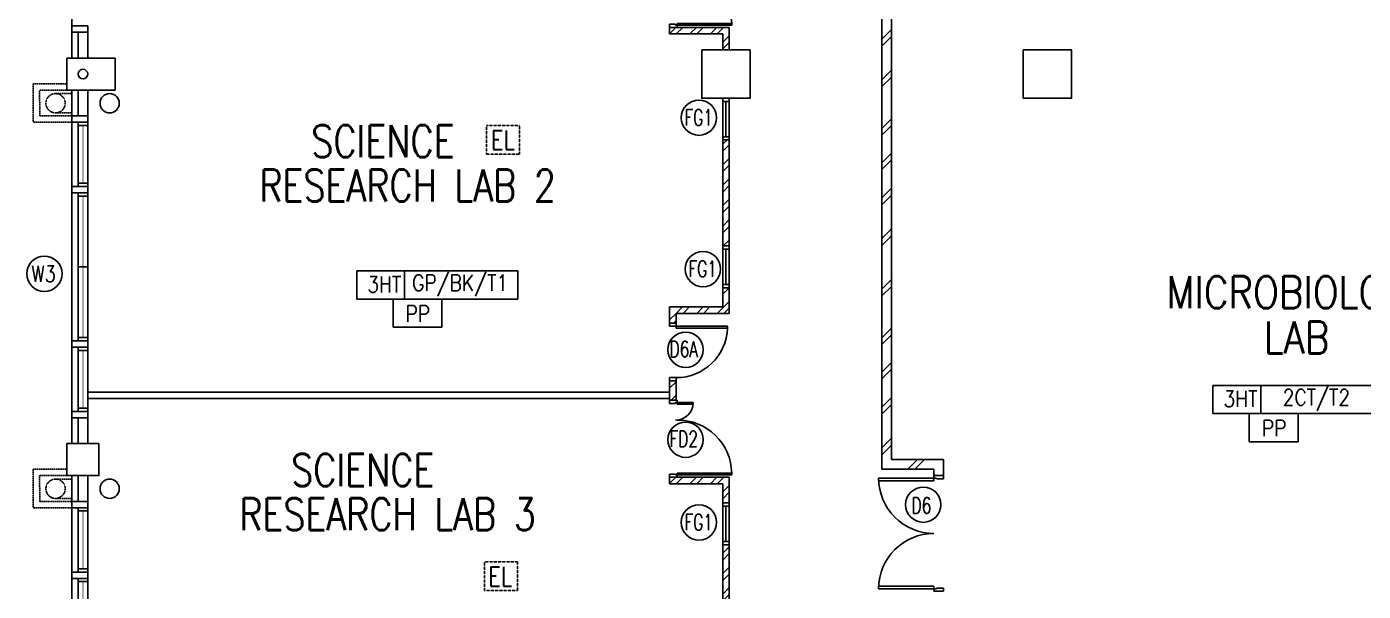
# Model space of a CAD drawing. Extents: x 2332957 to 2465864, y -1012926 to -914299.
# Drawn here: x 2404909 to 2425695, y -988787 to -980000 of the extents above; entities that cross this region are included whole.
import ezdxf
from ezdxf.enums import TextEntityAlignment as Align

# ---------------------------------------------------------------- set-up
doc = ezdxf.new("R2010")
doc.units = 0
doc.header["$LTSCALE"] = 15
doc.header["$MEASUREMENT"] = 0
for name, pattern in [('DASHEDX2', [1.5, 1, -0.5]), ('HIDDEN', [0.375, 0.25, -0.125]), ('HIDDEN2', [0.1875, 0.125, -0.0625])]:
    doc.linetypes.add(name, pattern=pattern)
doc.layers.get('0').update_dxf_attribs({"linetype": 'CONTINUOUS'})
for name, color, linetype in [('-EL & K', 10, 'CONTINUOUS'), ('COL', 3, 'CONTINUOUS'), ('DEMOLISH WORK', 8, 'DASHEDX2'), ('DOOR', 5, 'CONTINUOUS'), ('DR', 7, 'CONTINUOUS'), ('DR-T', 7, 'CONTINUOUS'), ('FG-T', 7, 'CONTINUOUS'), ('hatch', 7, 'CONTINUOUS'), ('LEG-T', 7, 'CONTINUOUS'), ('LINE', 7, 'CONTINUOUS'), ('partition', 7, 'CONTINUOUS'), ('RISERFUME', 1, 'CONTINUOUS'), ('RWDP', 145, 'CONTINUOUS'), ('stair', 7, 'CONTINUOUS'), ('T50', 4, 'CONTINUOUS'), ('WALL', 2, 'CONTINUOUS'), ('WIN', 5, 'CONTINUOUS'), ('WIN-T', 7, 'CONTINUOUS')]:
    doc.layers.add(name, color=color, linetype=linetype)
doc.styles.add('DIMTEXT', font='romans.shx', dxfattribs={"width": 0.8, "height": 400})
doc.styles.add('E', font='ROMANS.SHX', dxfattribs={"width": 0.9})
doc.styles.add('ROMANS', font='romans')
pattern_1 = [(45, (-351433.41, -154313.4), (-159.099026, 159.099026), []), (45, (-351327.35, -154313.4), (-159.099026, 159.099026), [])]

# ---------------------------------------------------------------- blocks, each defined once
blk = doc.blocks.new('FG')
at = {"layer": 'LINE', "linetype": 'Continuous'}
for points in [[(0, 0), (50, 0), (50, 100), (0, 100)], [(600, 0), (650, 0), (650, 100), (600, 100)]]:
    blk.add_lwpolyline(points, close=True, dxfattribs=at)
at = {"layer": 'LINE', "color": 5, "linetype": 'Continuous'}
for points in [[(600, 100), (50, 100)], [(50, 0), (600, 0)]]:
    blk.add_lwpolyline(points, dxfattribs=at)
at = {"layer": 'LINE', "color": 1, "linetype": 'Continuous'}
blk.add_lwpolyline([(50, 50), (600, 50)], dxfattribs=at)
blk = doc.blocks.new('D900')
at = {"layer": 'DOOR', "color": 7}
for p, q in [((50, 100), (50, 899)), ((80, 899), (50, 899)), ((80, 100), (80, 899)), ((0, 100), (0, 0)), ((0, 100), (50, 100)), ((0, 0), (50, 0)), ((50, 100), (50, 0)), ((50, 100), (80, 100)), ((850, 100), (850, 0)), ((850, 100), (900, 100)), ((850, 0), (900, 0)), ((900, 100), (900, 0))]:
    blk.add_line(p, q, dxfattribs=at)
blk.add_arc((50, 100), 800, 0, 87.8509, dxfattribs=at)
blk = doc.blocks.new('DR-1800-B')
at = {"layer": 'DR'}
for p, q in [((-50, 0), (0, 0)), ((0, 0), (0, -150)), ((-1800, 0), (-1800, -150)), ((-1750, 0), (-1800, 0)), ((-1800, -150), (-1760, -150)), ((-1760, -150), (-1760, -110)), ((-1760, -110), (-1750, -110)), ((-1760, -150), (-1760, -1010)), ((-1720, -150), (-1760, -150)), ((-1750, -110), (-1750, 0)), ((-1720, -1009), (-1720, -150)), ((-80, -1009), (-80, -150)), ((-80, -150), (-40, -150)), ((-50, -110), (-50, 0)), ((-40, -110), (-50, -110)), ((-40, -150), (-40, -110)), ((-40, -150), (-40, -1010)), ((0, -150), (-40, -150))]:
    blk.add_line(p, q, dxfattribs=at)
for centre, start, end in [((-1760, -150), 270, 0), ((-40, -150), 180.0001, 270)]:
    blk.add_arc(centre, 860, start, end, dxfattribs=at)
blk = doc.blocks.new('D1200')
at = {"layer": 'DR', "color": 7}
for p, q in [((37, 115), (37, 965)), ((62, 115), (62, 965)), ((1138, 115), (1138, 364)), ((1163, 115), (1163, 365)), ((0, 115), (37, 115)), ((37, 115), (37, 90)), ((62, 115), (37, 115)), ((37, 90), (50, 90)), ((50, 90), (50, 0)), ((1138, 115), (1163, 115)), ((1150, 90), (1150, 0)), ((1150, 90), (1163, 90)), ((1163, 115), (1163, 90)), ((1163, 115), (1200, 115))]:
    blk.add_line(p, q, dxfattribs=at)
blk.add_arc((1163, 90), 275, 90, 180, dxfattribs=at)
at = {"layer": 'WIN', "color": 7}
for p, q in [((62, 965), (37, 965)), ((62, 965), (62, 965)), ((50, 0), (0, 0)), ((1150, 0), (1200, 0))]:
    blk.add_line(p, q, dxfattribs=at)
blk.add_arc((50, 125), 840, 359.3227, 89.147, dxfattribs=at)

msp = doc.modelspace()

# ---------------------------------------------------------------- hatches: boundary and pattern name
at = {"layer": 'hatch'}
h = msp.add_hatch(dxfattribs=at)
h.set_pattern_fill('ANSI32', color=0, scale=600, style=0)
h.set_pattern_definition(pattern_1)
h.paths.add_polyline_path([(2415832.9, -981762.5), (2415732.9, -981762.5), (2415732.9, -983412.5), (2415832.9, -983412.5)])
h.paths.add_polyline_path([(2415732.9, -980362.5), (2415832.9, -980362.5), (2415832.9, -980012.5), (2414907.9, -980012.5), (2414907.9, -980112.5), (2415732.9, -980112.5)])
h.paths.add_polyline_path([(2414907.9, -984362.5), (2414907.9, -984612.5), (2415007.9, -984612.5), (2415007.9, -984462.5), (2415832.9, -984462.5), (2415832.9, -984062.5), (2415732.9, -984062.5), (2415732.9, -984362.5)])
h = msp.add_hatch(dxfattribs=at)
h.set_pattern_fill('ANSI32', color=0, scale=600, style=0)
h.set_pattern_definition(pattern_1)
h.paths.add_polyline_path([(2414907.9, -985787.5), (2414907.9, -985812.5), (2415007.9, -985812.5), (2415007.9, -985512.5), (2414907.9, -985512.5)])
h.paths.add_polyline_path([(2415732.9, -987112.5), (2415732.9, -987412.5), (2415832.9, -987412.5), (2415832.9, -987012.5), (2414907.9, -987012.5), (2414907.9, -987112.5)])
h.paths.add_polyline_path([(2415732.9, -989237.5), (2415832.9, -989237.5), (2415832.9, -988062.5), (2415732.9, -988062.5)])
h.paths.add_polyline_path([(2415832.9, -989887.5), (2415732.9, -989887.5), (2415732.9, -990287.5), (2415832.9, -990287.5)])

# ---------------------------------------------------------------- linework, layer by layer
at = {"layer": '-EL & K', "color": 0, "linetype": 'HIDDEN'}
for points in [[(2412060.3, -981535.8), (2412574.2, -981535.8), (2412574.2, -981982.9), (2412060.3, -981982.9)], [(2412026.2, -988328.2), (2412540.1, -988328.2), (2412540.1, -988775.3), (2412026.2, -988775.3)]]:
    msp.add_lwpolyline(points, close=True, dxfattribs=at)
at = {"color": 0}
for p, q in [((2405607.9, -980487.5), (2405607.9, -974987.5)), ((2405607.9, -986487.5), (2405607.9, -980987.5)), ((2405607.9, -992487.5), (2405607.9, -986987.5))]:
    msp.add_line(p, q, dxfattribs=at)
at = {"layer": 'COL', "color": 0}
for points in [[(2405532.9, -980487.5), (2406282.9, -980487.5), (2406282.9, -980987.5), (2405532.9, -980987.5)], [(2415407.9, -980362.5), (2416157.9, -980362.5), (2416157.9, -981112.5), (2415407.9, -981112.5)], [(2420407.9, -980362.5), (2421157.9, -980362.5), (2421157.9, -981112.5), (2420407.9, -981112.5)], [(2405532.9, -986487.5), (2406032.9, -986487.5), (2406032.9, -986987.5), (2405532.9, -986987.5)]]:
    msp.add_lwpolyline(points, close=True, dxfattribs=at)
at = {"layer": 'DEMOLISH WORK', "color": 0, "linetype": 'HIDDEN2'}
for p, q in [((2405532.9, -980887.5), (2405007.9, -980887.5)), ((2405007.9, -980887.5), (2405007.9, -981487.5)), ((2405607.9, -980987.5), (2405109.8, -980987.5)), ((2405109.8, -980987.5), (2405110.6, -981387.5)), ((2405357.6, -981041.4), (2405607.9, -981041.4)), ((2405607.9, -981487.5), (2405007.9, -981487.5)), ((2405607.9, -981387.5), (2405107.9, -981387.5)), ((2405357.6, -981341.4), (2405607.9, -981341.4)), ((2405532.9, -986887.5), (2405007.9, -986887.5)), ((2405007.9, -986887.5), (2405007.9, -987487.5)), ((2405607.9, -986987.5), (2405109.8, -986987.5)), ((2405109.8, -986987.5), (2405110.6, -987387.5)), ((2405357.6, -987041.4), (2405607.9, -987041.4)), ((2405357.6, -987341.4), (2405607.9, -987341.4)), ((2405607.9, -987487.5), (2405007.9, -987487.5)), ((2405607.9, -987387.5), (2405107.9, -987387.5))]:
    msp.add_line(p, q, dxfattribs=at)
for centre in [(2405357.6, -981191.4), (2405357.6, -987191.4)]:
    msp.add_circle(centre, 150, dxfattribs=at)
at = {"layer": 'DR-T', "color": 0, "linetype": 'Continuous'}
for centre in [(2415156.3, -985028.5), (2415156.3, -986428), (2418851.8, -987439.4)]:
    msp.add_circle(centre, 275, dxfattribs=at)
at = {"layer": 'FG-T', "color": 0, "linetype": 'Continuous'}
for centre in [(2415362.9, -981415.8), (2415425.1, -983772.5), (2415362.9, -987715.8)]:
    msp.add_circle(centre, 275, dxfattribs=at)
at = {"layer": 'hatch', "color": 0}
for p, q in [((2418207.9, -980194.7), (2418357.9, -980044.7)), ((2418207.9, -980300.8), (2418357.9, -980150.8)), ((2418207.9, -980826.8), (2418357.9, -980676.8)), ((2418207.9, -980932.9), (2418357.9, -980782.9)), ((2418207.9, -981582.6), (2418357.9, -981432.6)), ((2418207.9, -981688.7), (2418357.9, -981538.7)), ((2418207.9, -982116.4), (2418357.9, -981966.4)), ((2418207.9, -982222.4), (2418357.9, -982072.4)), ((2418207.9, -982664.8), (2418357.9, -982514.8)), ((2418207.9, -982770.9), (2418357.9, -982620.9)), ((2418207.9, -983296.9), (2418357.9, -983146.9)), ((2418207.9, -983403), (2418357.9, -983253)), ((2418207.9, -984085.3), (2418357.9, -983935.3)), ((2418207.9, -984191.3), (2418357.9, -984041.3)), ((2418207.9, -984841.1), (2418357.9, -984691.1)), ((2418207.9, -984947.2), (2418357.9, -984797.2)), ((2418207.9, -985374.8), (2418357.9, -985224.8)), ((2418207.9, -985480.9), (2418357.9, -985330.9)), ((2418207.9, -985923.3), (2418357.9, -985773.3)), ((2418207.9, -986029.4), (2418357.9, -985879.4)), ((2418207.9, -986555.4), (2418357.9, -986405.4)), ((2418207.9, -986661.5), (2418357.9, -986511.5)), ((2418612.9, -986887.5), (2418762.9, -986737.5)), ((2418719, -986887.5), (2418869, -986737.5))]:
    msp.add_line(p, q, dxfattribs=at)
at = {"layer": 'LEG-T', "color": 0}
for p, q in [((2410041.2, -983801.4), (2412545.9, -983801.4)), ((2410041.2, -984239.4), (2410041.2, -983801.4)), ((2410784.9, -983801.4), (2410784.9, -984239.4)), ((2412545.9, -983801.4), (2412545.9, -984239.4)), ((2412545.9, -984239.4), (2410041.2, -984239.4)), ((2410607.1, -984677.4), (2410607.1, -984239.4)), ((2411367.1, -984239.4), (2411367.1, -984677.4)), ((2411367.1, -984677.4), (2410607.1, -984677.4)), ((2423357.2, -985583.4), (2425861.9, -985583.4)), ((2423357.2, -986021.4), (2423357.2, -985583.4)), ((2424100.9, -985583.4), (2424100.9, -986021.4)), ((2425861.9, -986021.4), (2423357.2, -986021.4)), ((2423923.1, -986459.4), (2423923.1, -986021.4)), ((2424683.1, -986021.4), (2424683.1, -986459.4)), ((2424683.1, -986459.4), (2423923.1, -986459.4))]:
    msp.add_line(p, q, dxfattribs=at)
at = {"layer": 'partition', "color": 0}
for p, q in [((2405857.9, -985687.5), (2414907.9, -985687.5)), ((2405857.9, -985787.5), (2414907.9, -985787.5))]:
    msp.add_line(p, q, dxfattribs=at)
at = {"layer": 'RISERFUME', "color": 0, "linetype": 'Continuous', "ltscale": 100}
for centre in [(2406198.6, -981191.4), (2406198.6, -987191.4)]:
    msp.add_circle(centre, 150, dxfattribs=at)
at = {"layer": 'RWDP', "color": 0, "linetype": 'Continuous'}
msp.add_circle((2405782.9, -980737.5), 75, dxfattribs=at)
at = {"layer": 'WALL', "color": 0}
for p, q in [((2418207.9, -978812.5), (2418207.9, -986887.5)), ((2418357.9, -978962.5), (2418357.9, -986737.5)), ((2414907.9, -980012.5), (2415832.9, -980012.5)), ((2414907.9, -980012.5), (2414907.9, -980112.5)), ((2415832.9, -980362.5), (2415832.9, -980012.5)), ((2405707.9, -980487.5), (2405707.9, -980087.5)), ((2405857.9, -980487.5), (2405857.9, -980087.5)), ((2414907.9, -980112.5), (2415732.9, -980112.5)), ((2415732.9, -980112.5), (2415732.9, -980362.5)), ((2418357.9, -980819.3), (2418357.9, -980969.3)), ((2418357.9, -980819.3), (2418357.9, -980969.3)), ((2405707.9, -981387.5), (2405707.9, -980987.5)), ((2405857.9, -981387.5), (2405857.9, -980987.5)), ((2415732.9, -983412.5), (2415732.9, -981762.5)), ((2415832.9, -981762.5), (2415832.9, -983462.5)), ((2415732.9, -984362.5), (2415732.9, -984012.5)), ((2415832.9, -984012.5), (2415832.9, -984462.5)), ((2418357.9, -984077.8), (2418357.9, -984227.8)), ((2418357.9, -984077.8), (2418357.9, -984227.8)), ((2414907.9, -984362.5), (2415732.9, -984362.5)), ((2414907.9, -984662.5), (2414907.9, -984362.5)), ((2415007.9, -984462.5), (2415832.9, -984462.5)), ((2415007.9, -984662.5), (2415007.9, -984462.5)), ((2414907.9, -985512.5), (2414907.9, -985787.5)), ((2415007.9, -985512.5), (2415007.9, -985812.5)), ((2414907.9, -985812.5), (2414907.9, -985787.5)), ((2415022.9, -985812.5), (2414907.9, -985812.5)), ((2405707.9, -986487.5), (2405707.9, -986087.5)), ((2405857.9, -986487.5), (2405857.9, -986087.5)), ((2418357.9, -986547.9), (2418357.9, -986697.9)), ((2418357.9, -986547.9), (2418357.9, -986697.9)), ((2419017.9, -986887.5), (2418207.9, -986887.5)), ((2419167.9, -986737.5), (2418357.9, -986737.5)), ((2419017.9, -986887.5), (2419017.9, -986987.5)), ((2419167.9, -986737.5), (2419167.9, -986987.5)), ((2405707.9, -987387.5), (2405707.9, -986987.5)), ((2405857.9, -987387.5), (2405857.9, -986987.5)), ((2414907.9, -987012.5), (2415832.9, -987012.5)), ((2414907.9, -987012.5), (2414907.9, -987112.5)), ((2414907.9, -987112.5), (2415732.9, -987112.5)), ((2415732.9, -987462.5), (2415732.9, -987112.5)), ((2415832.9, -987012.5), (2415832.9, -987462.5)), ((2415732.9, -989237.5), (2415732.9, -988012.5)), ((2415832.9, -988012.5), (2415832.9, -989237.5))]:
    msp.add_line(p, q, dxfattribs=at)
for points in [[(2405607.9, -979987.5), (2405857.9, -979987.5), (2405857.9, -980087.5), (2405607.9, -980087.5)], [(2405607.9, -981387.5), (2405857.9, -981387.5), (2405857.9, -981487.5), (2405607.9, -981487.5)], [(2405607.9, -982487.5), (2405857.9, -982487.5), (2405857.9, -982587.5), (2405607.9, -982587.5)], [(2405607.9, -984887.5), (2405857.9, -984887.5), (2405857.9, -984987.5), (2405607.9, -984987.5)], [(2405607.9, -985987.5), (2405857.9, -985987.5), (2405857.9, -986087.5), (2405607.9, -986087.5)], [(2405607.9, -987387.5), (2405857.9, -987387.5), (2405857.9, -987487.5), (2405607.9, -987487.5)], [(2405607.9, -988487.5), (2405857.9, -988487.5), (2405857.9, -988587.5), (2405607.9, -988587.5)]]:
    msp.add_lwpolyline(points, close=True, dxfattribs=at)
at = {"layer": 'WIN', "color": 0}
for p, q in [((2405707.9, -982487.5), (2405707.9, -981487.5)), ((2405857.9, -982487.5), (2405857.9, -981487.5)), ((2405707.9, -981537.5), (2405857.9, -981537.5)), ((2405707.9, -982437.5), (2405857.9, -982437.5)), ((2405707.9, -984887.5), (2405707.9, -982587.5)), ((2405707.9, -982637.5), (2405857.9, -982637.5)), ((2405857.9, -984887.5), (2405857.9, -982587.5)), ((2405707.9, -983737.5), (2405857.9, -983737.5)), ((2405707.9, -984837.5), (2405857.9, -984837.5)), ((2405707.9, -985987.5), (2405707.9, -984987.5)), ((2405707.9, -985037.5), (2405857.9, -985037.5)), ((2405857.9, -985987.5), (2405857.9, -984987.5)), ((2405707.9, -985937.5), (2405857.9, -985937.5)), ((2405707.9, -988487.5), (2405707.9, -987487.5)), ((2405707.9, -987537.5), (2405857.9, -987537.5)), ((2405857.9, -988487.5), (2405857.9, -987487.5)), ((2405707.9, -988437.5), (2405857.9, -988437.5)), ((2405707.9, -990887.5), (2405707.9, -988587.5)), ((2405857.9, -990887.5), (2405857.9, -988587.5)), ((2405707.9, -988637.5), (2405857.9, -988637.5))]:
    msp.add_line(p, q, dxfattribs=at)
at = {"layer": 'WIN', "color": 0, "const_width": 10, "flags": 128}
for points in [[(2405782.9, -982437.5), (2405782.9, -981537.5)], [(2405782.9, -984837.5), (2405782.9, -982637.5)], [(2405782.9, -985037.5), (2405782.9, -985937.5)], [(2405782.9, -988437.5), (2405782.9, -987537.5)], [(2405782.9, -990837.5), (2405782.9, -988637.5)]]:
    msp.add_lwpolyline(points, dxfattribs=at)
at = {"layer": 'WIN-T', "color": 0, "linetype": 'Continuous'}
msp.add_circle((2405184, -983844.9), 275, dxfattribs=at)

# ---------------------------------------------------------------- block references
at = {"layer": 'DR', "color": 0, "linetype": 'Continuous', "xscale": -1, "rotation": 270}
for p in [(2414907.9, -980012.5), (2414907.9, -987012.5)]:
    msp.add_blockref('D1200', p, dxfattribs=at)
at = {"layer": 'LINE', "color": 0, "linetype": 'Continuous', "xscale": -1, "rotation": 270}
for p in [(2415732.9, -981762.5), (2415732.9, -984062.5), (2415732.9, -988062.5)]:
    msp.add_blockref('FG', p, dxfattribs=at)
at = {"layer": 'stair', "color": 0, "rotation": 270}
msp.add_blockref('D900', (2414907.9, -984612.5), dxfattribs=at)
at = {"layer": 'WALL', "color": 0, "rotation": 270}
msp.add_blockref('DR-1800-B', (2419167.9, -988787.5), dxfattribs=at)

# ---------------------------------------------------------------- texts
at = {"layer": '-EL & K', "color": 0, "linetype": 'HIDDEN', "style": 'E', "width": 0.8}
for p in [(2412129.3, -981912.9), (2412086.9, -988705.3)]:
    msp.add_text('EL', height=300, dxfattribs=at).set_placement(p)
at = {"layer": 'DR-T', "color": 0, "style": 'ROMANS', "width": 0.7}
for s, p in [('D6A', (2414906.3, -985141.9)), ('FD2', (2414906.3, -986541.4)), ('D6', (2418670.5, -987576))]:
    msp.add_text(s, height=250, dxfattribs=at).set_placement(p)
at = {"layer": 'FG-T', "color": 0, "style": 'ROMANS', "width": 0.7}
for p in [(2415139.5, -981537.9), (2415201.6, -983894.5), (2415139.5, -987837.9)]:
    msp.add_text('FG1', height=250, dxfattribs=at).set_placement(p)
at = {"layer": 'LEG-T', "color": 0, "style": 'ROMANS', "width": 0.85}
for s, p in [('GP/BK/T1', (2411649.9, -984004.4, 1555)), ('3HT', (2410470, -984010.4, 1555)), ('PP', (2410993.4, -984466.3, 1555)), ('3HT', (2423786, -985792.4, 1555)), ('2CT/T2', (2424965.9, -985786.4, 1555)), ('PP', (2424309.4, -986248.3, 1555))]:
    msp.add_text(s, height=250, dxfattribs=at).set_placement(p, align=Align.MIDDLE)
at = {"layer": 'T50', "color": 0}
for s, style, width, p in [('SCIENCE', 'DIMTEXT', 0.8, (2409335.6, -982031.6)), ('RESEARCH LAB 2', 'DIMTEXT', 0.8, (2408527.9, -982720.9)), ('MICROBIOLOGY', 'ROMANS', 0.85, (2422634.7, -984383.3)), ('LAB', 'ROMANS', 0.85, (2424147.6, -985087.6)), ('SCIENCE', 'DIMTEXT', 0.8, (2409022.6, -987148.7)), ('RESEARCH LAB 3', 'DIMTEXT', 0.8, (2408214.9, -987837.9))]:
    msp.add_text(s, height=500, dxfattribs=dict(at, style=style, width=width)).set_placement(p)
at = {"layer": 'WIN-T', "color": 0, "style": 'ROMANS', "width": 0.8}
msp.add_text('W3', height=250, dxfattribs=at).set_placement((2404983.2, -983970.7))

doc.saveas('drawing.dxf')
